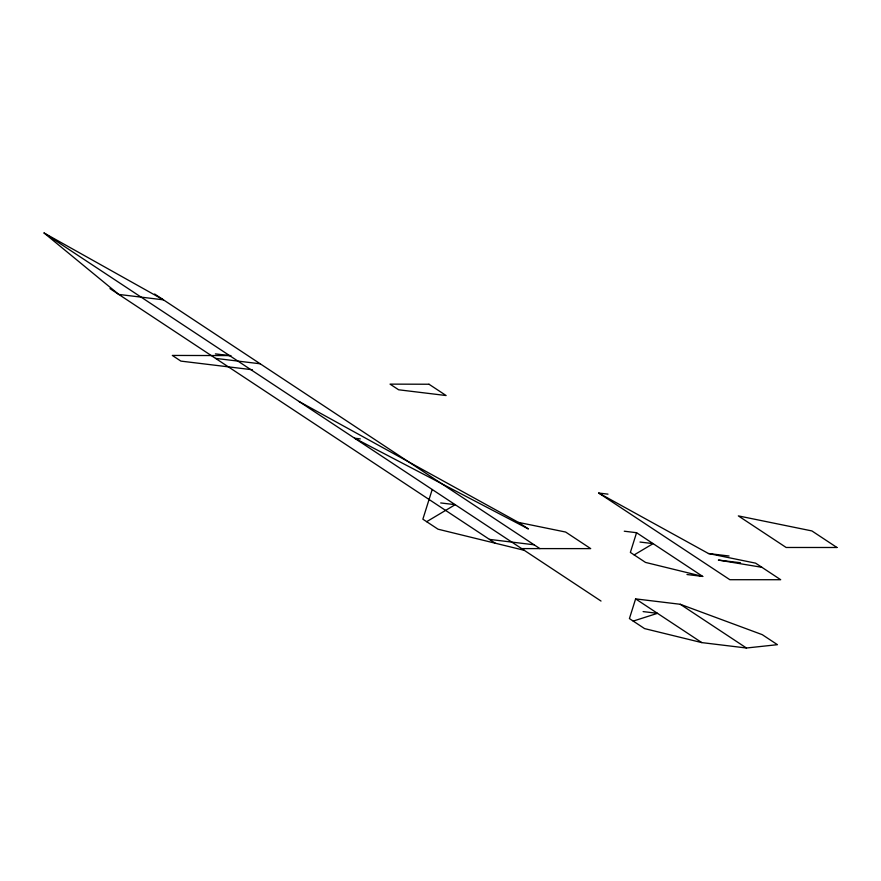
<?xml version="1.0" encoding="UTF-8"?>
<svg xmlns="http://www.w3.org/2000/svg" width="881" height="881" viewBox="0 0 881 881"><rect width="100%" height="100%" fill="white"/><g stroke="black" fill="none" stroke-linecap="round" stroke-linejoin="round"><path stroke-width="1.32" d="M432.208 489.495L422.869 519.184L438.022 529.195L524.206 550.295M636.567 532.708L630.367 552.409L645.52 562.419L702.73 576.427L636.567 532.708L624.266 531.21M635.619 598.882L629.419 618.583L644.584 628.605L701.794 642.601L746.449 648.009L777.427 644.683L762.263 634.661L680.286 604.289L635.619 598.882L701.794 642.601M426.657 521.684L455.202 504.692L440.698 502.941M634.155 554.909L653.107 543.632L640.002 542.046M633.208 621.094L657.49 613.33L643.108 611.59M521.64 548.599L590.699 548.621L565.635 532.047L518.491 522.411L298.923 401.417M230.976 355.594L172.324 355.439L180.891 361.111L252.406 369.756M215.382 353.876L229.578 355.594M215.548 358.38L260.214 363.787M360.307 438.903L354.591 438.209L528.402 528.963L518.491 522.411M598.706 493.03L708.467 553.521L755.612 563.157L780.687 579.72L729.864 579.709L598.706 493.03L607.989 494.153M708.467 553.521L729.061 556.01M740.492 562.75L718.378 560.074L761.878 567.298M489.473 539.392L534.128 544.799M686.982 574.522L702.73 576.427M44.05 232.991L163.437 299.837L118.781 294.43L44.05 232.991L601.018 601.051M680.286 604.289L746.449 648.009M154.627 294.012L539.888 548.61M109.971 288.605L495.232 543.203M836.95 547.497L786.138 547.475L738.333 515.892L811.886 530.924L836.95 547.497M429.003 384.237L390.052 384.127L398.63 389.787L446.116 395.536L429.003 384.237"/></g></svg>
